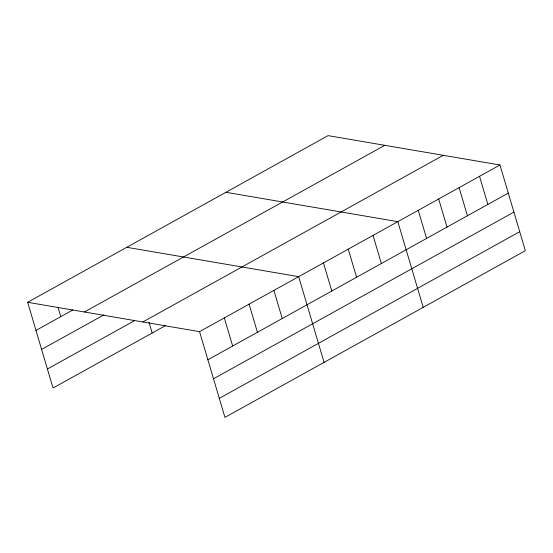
<?xml version="1.0" encoding="UTF-8"?>
<svg xmlns="http://www.w3.org/2000/svg" width="553" height="553" viewBox="0 0 553 553"><rect width="100%" height="100%" fill="white"/><g stroke="black" fill="none" stroke-linecap="round" stroke-linejoin="round"><path stroke-width="0.83" d="M27.65 302.304L328.06 135.63L499.96 164.988L525.35 250.696L224.94 417.37L199.55 331.655L27.65 302.304L53.04 388.012L165.693 325.51M35.98 330.411L72.775 309.998M84.374 311.989L384.791 145.321M41.606 349.42L103.943 314.837M47.406 369.003L134.524 320.671M142.826 321.97L443.236 155.303M199.55 331.655L499.96 164.988M207.88 359.768L508.29 193.094M213.506 378.777L513.917 212.103M219.306 398.36L519.716 231.686M225.921 192.299L397.821 221.656L423.211 307.364M126.782 247.302L298.689 276.659L324.072 362.367M479.534 176.324L487.864 204.43M459.108 187.654L467.43 215.767M438.681 198.99L447.004 227.096M418.248 210.32L426.577 238.433M373.04 235.405L381.363 263.511M348.252 249.154L356.581 277.267M323.47 262.903L331.8 291.016M273.901 290.408L282.23 318.514M249.12 304.157L257.442 332.27M224.331 317.906L232.661 346.019M148.992 322.268L152.172 333.01M58.065 307.572L60.761 316.662"/></g></svg>
